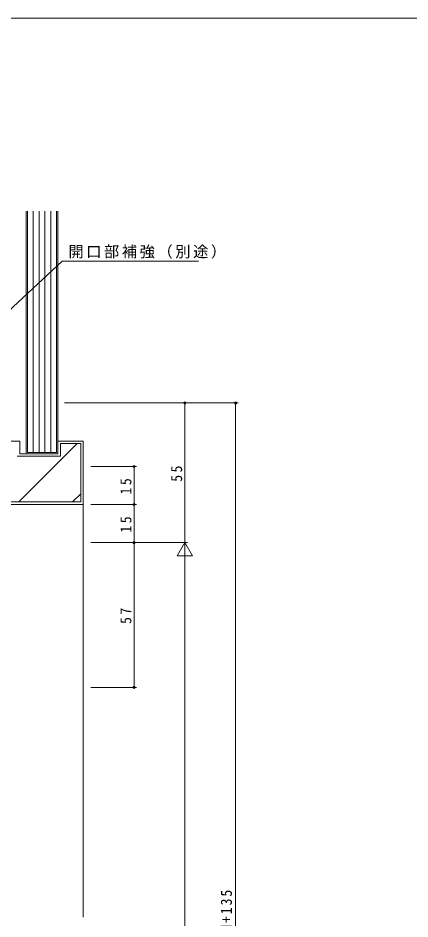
# Model space of a CAD drawing. Units: millimetres, scale not verified. Extents: x -594 to 539, y -420 to 386.
# Drawn here: x -333.7 to -179.3, y 27.2 to 382 of the extents above; entities that cross this region are included whole.
import ezdxf

# ---------------------------------------------------------------- set-up
doc = ezdxf.new("R2010")
doc.units = ezdxf.units.MM
doc.header["$LTSCALE"] = 2
for name, color, linetype, lineweight in [('0-1_YKK_ZWAK', 7, 'Continuous', 9), ('0-6_YKK_D', 6, 'Continuous', 9), ('0-7_YSS_K', 3, 'Continuous', 9), ('0-8_YSS_KE', 3, 'Continuous', 9)]:
    doc.layers.add(name, color=color, linetype=linetype, lineweight=lineweight)
doc.styles.add('ＭＳ ゴシック', font='')
doc.styles.get('ＭＳ ゴシック').set_extended_font_data('MS Gothic')

msp = doc.modelspace()

# ---------------------------------------------------------------- linework, layer by layer
at = {"layer": '0-1_YKK_ZWAK'}
msp.add_line((510, 382.035), (-590, 382.035), dxfattribs=at)
at = {"layer": '0-6_YKK_D'}
for p, q in [((-355.721, 249.707), (-316.233, 286.248)), ((-316.233, 286.248), (-262.653, 286.248)), ((-315.319, 230.418), (-246.969, 230.418)), ((-315.319, 230.418), (-266.968, 230.418)), ((-267.968, 175.418), (-267.968, 230.418)), ((-247.967, -204.581), (-247.969, 230.418)), ((-304.968, 205.418), (-286.968, 205.418)), ((-287.968, 190.418), (-287.968, 205.418)), ((-304.968, 190.418), (-286.968, 190.418)), ((-304.968, 190.418), (-286.968, 190.418)), ((-287.968, 175.418), (-287.968, 190.418)), ((-304.968, 175.418), (-286.968, 175.418)), ((-304.968, 175.418), (-266.968, 175.418)), ((-304.968, 175.418), (-286.968, 175.418)), ((-304.968, 175.418), (-266.968, 175.418)), ((-287.968, 118.418), (-287.968, 175.418)), ((-267.968, 175.418), (-270.968, 170.222)), ((-267.968, 175.418), (-267.968, 165.026)), ((-267.968, 175.418), (-264.968, 170.222)), ((-270.968, 170.222), (-264.968, 170.222)), ((-267.968, 169.418), (-267.968, -118.582)), ((-304.968, 118.418), (-286.968, 118.418))]:
    msp.add_line(p, q, dxfattribs=at)
for centre in [(-267.968, 230.418), (-247.969, 230.418), (-287.968, 205.418), (-287.968, 190.418), (-287.968, 190.418), (-287.968, 175.418), (-287.968, 175.418), (-287.968, 118.418)]:
    msp.add_circle(centre, 0.425, dxfattribs=at)
at = {"layer": '0-7_YSS_K'}
for p, q in [((-330.468, 210.418), (-330.468, 305.924)), ((-329.968, 210.918), (-329.968, 305.924)), ((-327.668, 210.918), (-327.668, 305.924)), ((-325.368, 210.918), (-325.368, 305.924)), ((-323.068, 210.918), (-323.068, 305.924)), ((-320.768, 210.918), (-320.768, 305.924)), ((-318.468, 305.924), (-318.468, 210.918)), ((-317.968, 305.924), (-317.968, 210.418)), ((-310.394, 214.418), (-333.394, 191.418)), ((-316.968, 214.418), (-316.968, 209.418)), ((-316.968, 214.418), (-308.968, 214.418)), ((-308.968, 191.418), (-308.968, 214.418)), ((-316.968, 209.418), (-333.968, 209.418)), ((-317.968, 210.418), (-330.468, 210.418)), ((-318.468, 210.918), (-329.968, 210.918)), ((-308.968, 194.631), (-312.181, 191.418)), ((-308.968, 191.418), (-361.968, 191.418)), ((-307.968, 190.418), (-307.968, 27.918))]:
    msp.add_line(p, q, dxfattribs=at)
at = {"layer": '0-8_YSS_KE'}
for p, q in [((-332.968, 215.418), (-377.968, 215.418)), ((-332.968, 210.418), (-332.968, 215.418)), ((-317.968, 210.418), (-317.968, 215.418)), ((-307.968, 215.418), (-317.968, 215.418)), ((-307.968, 190.418), (-307.968, 215.418)), ((-317.968, 210.418), (-332.968, 210.418)), ((-362.968, 190.418), (-307.968, 190.418))]:
    msp.add_line(p, q, dxfattribs=at)

# ---------------------------------------------------------------- texts
at = {"layer": '0-6_YKK_D', "color": 7, "insert": (-313.853, 287.248), "char_height": 4.399, "attachment_point": 7, "style": 'ＭＳ ゴシック'}
msp.add_mtext('\\T1.17;開口部補強（別途）', dxfattribs=at)
at = {"layer": '0-6_YKK_D', "color": 7, "char_height": 4.399, "attachment_point": 7, "rotation": 90, "style": 'ＭＳ ゴシック'}
for s, insert in [('\\T1.36;\\W0.9;55', (-268.968, 199.398)), ('\\T1.36;\\W0.9;15', (-288.968, 194.398)), ('\\T1.36;\\W0.9;15', (-288.968, 179.398)), ('\\T1.36;\\W0.9;57', (-288.968, 143.398)), ('\\T1.29;\\W0.9;ALC開口高=H+135', (-248.968, -12.682))]:
    msp.add_mtext(s, dxfattribs=dict(at, insert=insert))

doc.saveas('drawing.dxf')
